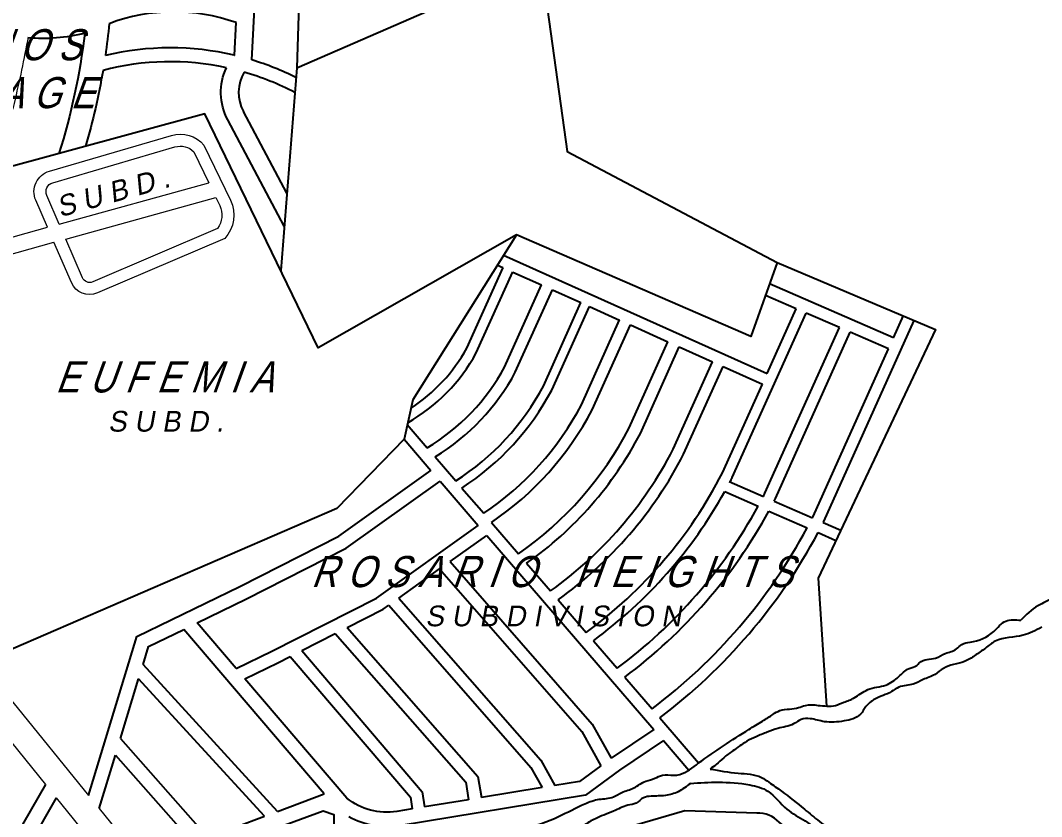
# Model space of a CAD drawing. Header units: inches. Extents: x -1369 to 1198, y -366 to 1398.
# Drawn here: x -530.52 to -503.94, y 955.62 to 976.37 of the extents above; entities that cross this region are included whole.
import ezdxf
from ezdxf.enums import TextEntityAlignment as Align

# ---------------------------------------------------------------- set-up
doc = ezdxf.new("R2010")
doc.units = ezdxf.units.IN
doc.header["$MEASUREMENT"] = 0
doc.layers.add('CREEK_RIVER', color=7, linetype='Continuous')
doc.layers.add('SUBLOTS', color=1, linetype='Continuous')
for name, color, linetype, lineweight in [('ROAD', 8, 'Continuous', 20), ('SUBDIVIDION', 8, 'Continuous', 25), ('VICINITY', 8, 'Continuous', 20)]:
    doc.layers.add(name, color=color, linetype=linetype, lineweight=lineweight)
doc.styles.add('LOT_NO', font='ARIALN.TTF', dxfattribs={"width": 1.5, "height": 1})
doc.styles.add('PX-0', font='leroy')

msp = doc.modelspace()

# ---------------------------------------------------------------- linework, layer by layer
at = {"layer": 'CREEK_RIVER', "color": 8}
for points, knots in [([(-484.5544, 962.4881), (-485.2446, 962.4443), (-486.4498, 962.368), (-487.7153, 961.8462), (-488.6831, 961.7536), (-489.1635, 962.2019), (-489.7596, 962.5409), (-490.3656, 962.617), (-490.9068, 962.7282), (-491.2014, 962.4498), (-491.4443, 962.262), (-491.6794, 962.0491), (-491.7962, 961.8332), (-492.1005, 961.6298), (-492.4548, 961.744), (-492.9788, 961.7015), (-493.3996, 961.9652), (-493.9609, 962.1289), (-494.3121, 962.3473), (-494.6623, 962.4872), (-494.935, 962.8043), (-495.5114, 962.8078), (-495.8772, 963.1985), (-496.387, 963.2778), (-496.7915, 963.2342), (-497.2965, 963.2762), (-497.6716, 963.0983), (-498.1946, 962.9808), (-498.6188, 962.777), (-499.5138, 962.491), (-500.4117, 962.2477), (-501.3799, 962.0638), (-501.8446, 961.8931), (-502.2325, 961.7674), (-502.6428, 961.6251), (-503.1013, 961.7264), (-503.3762, 961.4509), (-503.6687, 961.2902), (-504.086, 961.1188), (-504.3408, 960.8833), (-504.4764, 960.7398)], [0, 0, 0, 0, 0.006833418, 0.011932814, 0.013797514, 0.016007311, 0.018131024, 0.020558078, 0.022253262, 0.02310064, 0.024424232, 0.025382837, 0.026230047, 0.02684112, 0.028875334, 0.029553408, 0.032073274, 0.033521513, 0.035416513, 0.036174516, 0.037259667, 0.039403767, 0.041380299, 0.042244657, 0.044448393, 0.045465497, 0.047235219, 0.048469263, 0.050830163, 0.051902209, 0.057864062, 0.060125636, 0.061733712, 0.062805759, 0.064203585, 0.066075963, 0.066923341, 0.067911606, 0.069427612, 0.071377081, 0.071377081, 0.071377081, 0.071377081]), ([(-503.9303, 960.5569), (-504.0883, 960.4744), (-504.4669, 960.2765), (-505.0382, 960.3067), (-505.4037, 960.0052), (-505.6641, 959.8226), (-506.0107, 959.5954), (-506.4282, 959.5815), (-506.7187, 959.2935), (-507.0112, 959.2165), (-507.2978, 959.0336), (-507.6173, 959.0501), (-507.907, 958.8174), (-508.2384, 958.7351), (-508.5147, 958.5204), (-508.666, 958.203), (-509.1021, 958.1013), (-509.5505, 958.0589), (-509.9074, 958.1865), (-510.2047, 958.1833), (-510.4375, 957.9756), (-510.7661, 957.9502), (-511.085, 957.8183), (-511.3569, 957.7172), (-511.6666, 957.566), (-511.9346, 957.362), (-512.2118, 957.171), (-512.3884, 956.991), (-512.513, 956.9012), (-512.5668, 956.8638), (-512.567, 956.8637)], [0, 0, 0, 0, 0.001769478, 0.004240947, 0.005273021, 0.006396028, 0.007448603, 0.009368706, 0.010256517, 0.011396619, 0.012331311, 0.013598969, 0.014360223, 0.015937828, 0.01695738, 0.017753947, 0.019305702, 0.021004497, 0.022272155, 0.023058344, 0.023819604, 0.025245475, 0.026215996, 0.027270677, 0.028146508, 0.029649236, 0.030628323, 0.031506416, 0.032159145, 0.032161216, 0.032161216, 0.032161216, 0.032161216])]:
    msp.add_open_spline(points, degree=3, knots=knots, dxfattribs=at)
for points in [[(-512.8674, 957.0248), (-511.5563, 957.8968), (-511.2038, 958.1121), (-510.9295, 958.2883), (-510.7533, 958.3861), (-510.4986, 958.4253), (-510.2636, 958.4644), (-510.0873, 958.5231), (-509.7565, 958.5231), (-509.3038, 958.5231), (-509.0884, 958.6014), (-508.8141, 958.7189), (-508.4616, 958.9341), (-507.9915, 959.0516), (-507.6585, 959.2669), (-507.3843, 959.4822), (-507.1884, 959.5605), (-507.1101, 959.6388), (-506.6988, 959.7562), (-506.4441, 959.8736), (-506.1503, 959.9911), (-506.0132, 960.1085), (-505.7978, 960.1672), (-505.1822, 960.4458), (-504.8688, 960.7198), (-504.4764, 960.7398)], [(-526.9173, 953.913), (-526.3932, 954.0937), (-526.0798, 954.1133), (-525.4922, 954.2698), (-525.2963, 954.309), (-524.983, 954.3873), (-524.8263, 954.4656), (-524.2191, 954.72), (-523.9448, 954.8374), (-523.651, 954.9549), (-523.3181, 955.0332), (-523.0634, 955.0919), (-522.8284, 955.1506), (-522.515, 955.1506), (-522.182, 955.1506), (-521.9078, 955.1114), (-521.614, 955.0332), (-521.2223, 954.9744), (-520.7718, 954.9549), (-520.3017, 954.9549), (-520.145, 955.0527), (-519.4203, 954.9744), (-518.9306, 954.9744), (-518.578, 955.0332), (-518.2842, 955.2093), (-518.0883, 955.3072), (-517.7749, 955.3072), (-517.4224, 955.3267), (-516.5118, 955.6264), (-515.8263, 955.9591), (-515.4541, 956.0766), (-515.082, 956.1353), (-514.8665, 956.2527), (-514.5531, 956.3702), (-514.3964, 956.468), (-514.2397, 956.5463), (-514.0047, 956.6246), (-513.8088, 956.7029), (-513.515, 956.7029), (-513.3583, 956.7225), (-512.8674, 957.0248)], [(-512.567, 956.8637), (-511.8385, 956.7551), (-511.2301, 956.6446), (-511.0365, 956.5202), (-510.7047, 956.2853), (-510.1101, 955.8155), (-509.7229, 955.4977), (-509.2943, 955.18), (-508.7827, 954.876), (-508.4508, 954.6549), (-508.2572, 954.5305), (-507.8391, 954.3722)], [(-513.0797, 956.491), (-513.3975, 956.2723), (-513.7305, 956.1744), (-514.1026, 956.1549), (-514.2985, 956.1157), (-514.4944, 955.9787), (-514.7098, 955.92), (-515.082, 955.7634), (-515.3366, 955.6656), (-515.5521, 955.5677), (-515.7088, 955.4894), (-515.8655, 955.3915), (-516.218, 955.2937), (-516.316, 955.2545), (-516.5118, 955.1762), (-516.8448, 955.1567), (-516.9819, 955.0588), (-517.1386, 955.0197), (-517.3345, 955.0001), (-517.4912, 954.9414), (-518.0396, 954.7848), (-518.2551, 954.7065), (-518.4118, 954.6282), (-518.588, 954.6086), (-518.8818, 954.5891), (-519.1169, 954.5499), (-519.4499, 954.5303), (-519.6262, 954.5303), (-519.822, 954.5303), (-519.9591, 954.5303), (-520.1942, 954.5303), (-520.4292, 954.5108), (-520.6643, 954.5108), (-520.8601, 954.4912), (-521.0364, 954.4912), (-521.3106, 954.4912), (-521.4477, 954.4912), (-521.6436, 954.4912), (-521.8199, 954.5499), (-521.9766, 954.6478), (-522.0745, 954.6478), (-522.3487, 954.6869), (-522.8871, 954.7396), (-523.1026, 954.7004), (-523.416, 954.6026), (-523.6902, 954.5047), (-523.8077, 954.4068), (-523.9253, 954.3286), (-524.1211, 954.2503), (-524.3562, 954.172), (-524.5325, 954.1133), (-524.8263, 953.9958), (-525.0613, 953.898), (-525.2768, 953.8001), (-525.4922, 953.7805), (-525.786, 953.7218), (-525.9231, 953.6631), (-526.1386, 953.7022), (-526.2561, 953.6044), (-526.2169, 953.5065), (-526.0211, 953.4478), (-525.7077, 953.4478), (-525.2768, 953.4674), (-524.9634, 953.4869), (-524.7871, 953.4869), (-524.3953, 953.4478), (-524.1407, 953.4478), (-523.9448, 953.5261), (-523.5531, 953.4478), (-523.3181, 953.4282), (-522.9459, 953.4282), (-522.6325, 953.5261), (-522.2995, 953.6239), (-521.9861, 953.6631), (-521.6923, 953.6435), (-521.4965, 953.5848), (-521.281, 953.4869), (-520.9872, 953.3108), (-520.9089, 953.1738), (-520.7913, 952.9976), (-520.5563, 952.6649), (-520.3996, 952.5083), (-520.1646, 952.293), (-519.9295, 952.1169), (-519.6357, 951.9016), (-519.4398, 951.7841), (-519.244, 951.6667), (-518.9893, 951.3927), (-518.9502, 951.1187), (-518.7543, 950.9229), (-518.578, 950.8251), (-518.3626, 950.7272), (-518.1079, 950.6294), (-517.7945, 950.1792), (-517.677, 949.9639), (-517.5595, 949.7877), (-517.442, 949.6507), (-517.3832, 949.5137), (-517.2265, 949.3963), (-517.109, 949.3376), (-517.0502, 949.2789), (-517.2461, 949.3376), (-517.3636, 949.4159), (-517.5399, 949.4746), (-517.7749, 949.5724), (-517.9316, 949.6703), (-518.1275, 949.9247), (-518.2254, 950.1205), (-518.3626, 950.2966), (-518.4409, 950.4336), (-518.5976, 950.5706), (-518.8914, 950.7664), (-519.0481, 950.9034), (-519.3615, 951.2557), (-519.4203, 951.3927), (-519.4986, 951.4905), (-519.8316, 951.7058), (-520.2821, 951.882), (-520.5563, 951.9994), (-520.9284, 952.5083), (-521.0264, 952.6845), (-521.2418, 952.9389), (-521.3985, 953.1346), (-521.5944, 953.2716), (-521.7707, 953.2716), (-522.0253, 953.2716), (-522.2016, 953.2716), (-522.4171, 953.2521), (-522.7892, 953.2716), (-522.9459, 953.2716), (-523.1614, 953.2521), (-523.3572, 953.1933), (-523.5923, 953.1542), (-523.9448, 953.1346), (-524.1211, 953.0563), (-524.2582, 953.0368), (-524.3953, 953.0368), (-524.5716, 953.0563), (-524.7675, 953.0759), (-524.9438, 953.0759), (-525.0809, 953.0955), (-525.2572, 953.1151), (-525.3943, 953.1346), (-525.5314, 953.1542), (-525.7468, 953.1738), (-525.8252, 953.1738), (-526.0406, 953.1738), (-526.2093, 953.0374)], [(-513.0797, 956.491), (-512.3501, 956.5202), (-511.5343, 956.4511), (-511.0642, 956.2853), (-510.5664, 955.8155), (-510.0963, 955.5116), (-509.5985, 955.1523), (-509.1007, 954.7931), (-508.5753, 954.42), (-508.1466, 954.1298), (-507.9829, 953.9882)]]:
    msp.add_spline(points, degree=3, dxfattribs=at)
at = {"layer": 'ROAD', "color": 8}
for points in [[(-529.8197, 970.9771), (-530.1249, 971.6813, -0.452456), (-529.7681, 972.4376), (-526.5912, 973.3708, -0.3023165), (-525.7458, 973.1174), (-525.0526, 971.6813, -0.3099978), (-525.2047, 970.6845), (-528.5187, 969.2653, -0.4139065), (-529.195, 969.5356)], [(-529.5141, 971.0615), (-529.8368, 971.8062, -0.4533354), (-529.6806, 972.1361), (-526.501, 973.0701, -0.2842029), (-526.0098, 972.9421), (-525.6209, 972.1366)], [(-525.4342, 971.7497), (-525.3353, 971.5448, -0.2821802), (-525.3958, 970.9442), (-528.6422, 969.5539, -0.4145342), (-528.9067, 969.6599), (-529.3444, 970.6699)]]:
    msp.add_lwpolyline(points, format="xyb", dxfattribs=at)
for points in [[(-529.5141, 971.0615), (-525.6209, 972.1366)], [(-529.3444, 970.6699), (-525.4342, 971.7497)], [(-531.2746, 970.5753), (-529.8197, 970.9771)], [(-531.2365, 970.1473), (-529.65, 970.5855)], [(-529.195, 969.5356), (-529.65, 970.5855)], [(-532.7035, 961.0373), (-528.7474, 956.1766)], [(-533.1991, 960.579), (-529.8719, 956.4638)], [(-529.5889, 956.1138), (-524.0361, 949.2458)], [(-528.4698, 955.8333), (-522.4461, 948.383)]]:
    msp.add_lwpolyline(points, dxfattribs=at)
at = {"layer": 'SUBDIVIDION', "color": 8}
for p, q in [((-524.4968, 975.336), (-524.2628, 979.9601)), ((-523.5875, 971.8628), (-524.7184, 973.994)), ((-517.9451, 970.2463), (-511.0842, 967.1638)), ((-518.1053, 969.9907), (-517.9596, 969.9252)), ((-517.7062, 969.8114), (-516.9568, 969.4747)), ((-516.6729, 969.3471), (-515.9309, 969.0138)), ((-507.7926, 968.0983), (-511.0196, 969.5032)), ((-510.3242, 968.8545), (-511.1267, 969.2039)), ((-515.7101, 968.9145), (-514.9239, 968.5614)), ((-509.1982, 968.3643), (-510.065, 968.7417)), ((-514.6424, 968.4348), (-513.6644, 967.9955)), ((-507.9227, 967.809), (-508.919, 968.2427)), ((-513.3697, 967.863), (-512.5034, 967.4738)), ((-512.2289, 967.3505), (-511.2066, 966.8912)), ((-520.45, 965.8362), (-519.9302, 965.2322)), ((-520.5363, 965.4541), (-519.8354, 964.6396)), ((-519.7245, 964.9931), (-519.1879, 964.3696)), ((-519.5963, 964.3616), (-518.6028, 963.2072)), ((-512.0693, 964.3579), (-511.1795, 963.9677)), ((-519.0284, 964.1843), (-518.4617, 963.5258)), ((-512.1869, 964.0896), (-511.3175, 963.7083)), ((-510.9001, 963.8452), (-509.9031, 963.4081)), ((-511.0377, 963.5856), (-510.0392, 963.1478)), ((-518.259, 963.2902), (-517.5555, 962.4727)), ((-509.6201, 963.284), (-509.1667, 963.0852)), ((-509.7558, 963.0236), (-509.2917, 962.8201)), ((-518.382, 962.9506), (-514.0285, 957.8915)), ((-517.3437, 962.2265), (-516.7215, 961.5035)), ((-516.5244, 961.2745), (-515.791, 960.4222)), ((-515.6061, 960.2073), (-514.9878, 959.4888)), ((-523.8301, 955.7612), (-527.3314, 959.5908)), ((-514.7887, 959.2574), (-514.0784, 958.432)), ((-524.1727, 955.6333), (-527.4458, 959.2132)), ((-513.8767, 958.1976), (-512.8674, 957.0248)), ((-513.781, 957.6039), (-513.1172, 956.8325))]:
    msp.add_line(p, q, dxfattribs=at)
for points in [[(-524.9093, 976.3089, 0.1781416), (-528.2111, 976.281, 0.1715213)], [(-528.2111, 976.281, -0.0119645), (-528.3118, 975.4536, -0.0119645)], [(-524.9559, 975.4592, -0.0009713), (-524.9521, 975.4637), (-524.9093, 976.3089)], [(-528.8503, 976.0311, -0.0860307), (-530.3273, 975.913)], [(-528.8503, 976.0311, -0.0477972), (-529.5227, 972.8957)], [(-528.3731, 975.0652, -0.0291814), (-528.8283, 973.0852)], [(-523.6552, 971.0064), (-525.1258, 973.7778, -0.2351638), (-525.1609, 975.134, -0.2351638)], [(-520.3532, 966.2646, 0.1216899), (-518.9027, 967.8271), (-517.959, 969.9265)], [(-520.4387, 965.8863, 0.1373487), (-518.6541, 967.7028), (-517.7057, 969.8126)], [(-519.9302, 965.2322, 0.1336491), (-517.9178, 967.3367), (-516.9563, 969.4757)], [(-519.7245, 964.9931, 0.1318639), (-517.6387, 967.1987), (-516.6725, 969.3482)], [(-519.1879, 964.3696, 0.1280495), (-516.9085, 966.839), (-515.9305, 969.0146)], [(-519.0284, 964.1843, 0.1271032), (-516.691, 966.7323), (-515.7097, 968.9154)], [(-518.4617, 963.5258, 0.1242554), (-515.9165, 966.3534), (-514.9236, 968.5621)], [(-512.0473, 964.3482, 0.0024779), (-511.9919, 964.455), (-510.065, 968.7417)], [(-509.6201, 963.284, 0.0005419), (-509.6056, 963.3125), (-507.2513, 968.5499)], [(-518.259, 963.2902, 0.1233969), (-515.6389, 966.218), (-514.6421, 968.4355)], [(-511.1795, 963.9677, 0.0016817), (-511.1393, 964.046), (-509.1982, 968.3643)], [(-510.9001, 963.8452, 0.0014528), (-510.8646, 963.9144), (-508.919, 968.2427)], [(-517.5555, 962.4727, 0.1209071), (-514.6742, 965.7491), (-513.6642, 967.9959)], [(-517.3437, 962.2265, 0.1202783), (-514.3833, 965.6081), (-513.3695, 967.8634)], [(-509.9031, 963.4081, 0.0007258), (-509.8841, 963.4455), (-507.9227, 967.809)], [(-516.7215, 961.5035, 0.1186789), (-513.528, 965.1945), (-512.5033, 967.4741)], [(-516.5244, 961.2745, 0.1182376), (-513.2568, 965.0637), (-512.2288, 967.3507)], [(-515.791, 960.4222, 0.1168136), (-512.2468, 964.5774), (-511.2067, 966.8913)], [(-515.6061, 960.2073, 0.107857), (-512.1869, 964.0896)], [(-514.9878, 959.4888, 0.108174), (-511.3175, 963.7083)], [(-514.7887, 959.2574, 0.1082665), (-511.0377, 963.5856)], [(-514.0784, 958.432, 0.1085645), (-510.0392, 963.1478)], [(-513.8767, 958.1976, 0.1086411), (-509.7558, 963.0236)], [(-520.3205, 955.8237), (-520.7204, 955.758, -0.2148287), (-522.0232, 956.1052), (-524.6777, 959.2158)], [(-513.781, 957.6039), (-514.9233, 956.8384), (-515.8146, 956.1821), (-520.6593, 955.3863, -0.1697748), (-521.9714, 955.6163, -0.1697748)], [(-509.223, 954.2323), (-510.7672, 955.4784, 0.218483), (-511.3509, 955.7106), (-513.2233, 955.7777), (-519.7679, 953.8621), (-520.4718, 954.1165)]]:
    msp.add_lwpolyline(points, format="xyb", dxfattribs=at)
for points in [[(-511.0842, 967.1638), (-510.3242, 968.8545)], [(-507.7926, 968.0983), (-507.5328, 968.6764)], [(-528.7474, 956.1766), (-527.4943, 960.3127), (-524.8131, 961.6179), (-522.2347, 962.9276), (-519.8354, 964.6396)], [(-525.9208, 960.6725), (-524.6505, 961.2909), (-522.0449, 962.6145), (-519.5963, 964.3616)], [(-524.9037, 959.4807), (-523.9751, 959.9328), (-521.2565, 961.3137), (-518.6028, 963.2072)], [(-519.3381, 962.2684), (-518.382, 962.9506)], [(-519.3381, 962.2684), (-515.6367, 958.0362), (-515.1399, 957.1467)], [(-520.67, 961.3181), (-519.6092, 962.0749)], [(-519.6092, 962.0749), (-515.9091, 957.8442), (-515.4089, 956.9486)], [(-522.0188, 960.5484), (-521.0813, 961.0246), (-520.9323, 961.1309)], [(-520.9323, 961.1309), (-517.2384, 956.9073), (-516.9431, 956.3785)], [(-520.67, 961.3181), (-516.9748, 957.0931), (-516.6066, 956.4338)], [(-524.9037, 959.4807), (-525.9208, 960.6725)], [(-527.3314, 959.5908), (-527.191, 960.0542), (-526.2706, 960.5022)], [(-522.6128, 956.2158), (-526.2706, 960.5022)], [(-523.2, 959.9484), (-522.33, 960.3903)], [(-522.33, 960.3903), (-518.9294, 956.5189), (-518.8548, 956.0645)], [(-522.0188, 960.5484), (-518.6115, 956.6693), (-518.5211, 956.1193)], [(-524.6777, 959.2158), (-523.8249, 959.6309), (-523.4991, 959.7964)], [(-523.4991, 959.7964), (-520.3703, 956.1268), (-520.3205, 955.8237)], [(-523.2, 959.9484), (-520.0631, 956.2693), (-519.9986, 955.8766)], [(-527.9157, 957.6623), (-527.4458, 959.2132)], [(-527.9157, 957.6623), (-525.6442, 955.0838), (-524.1727, 955.6333)], [(-514.0285, 957.8915), (-515.1399, 957.1467)], [(-528.4698, 955.8333), (-528.0485, 957.2239)], [(-528.0485, 957.2239), (-525.76, 954.6262), (-522.6406, 955.774), (-522.3621, 955.6812), (-522.3524, 955.1516)], [(-515.4089, 956.9486), (-515.9651, 956.5391), (-516.6066, 956.4338)], [(-529.8719, 956.4638), (-530.6357, 955.131)], [(-516.9431, 956.3785), (-518.5211, 956.1193)], [(-529.5889, 956.1138), (-532.3789, 951.2454), (-533.6442, 950.1178), (-538.3116, 954.6961)], [(-523.8301, 955.7612), (-522.6128, 956.2158)], [(-518.8548, 956.0645), (-519.9986, 955.8766)]]:
    msp.add_lwpolyline(points, dxfattribs=at)
for centre, radius, start, end in [((-526.6219, 968.3322), 7.3191, 76.84213, 103.34919), ((-526.6219, 968.3322), 6.9569, 77.87707, 104.57853), ((-526.6219, 968.3322), 7.3191, 63.43782, 73.12043), ((-523.7813, 974.4912), 1.0608, 150.17154, 207.95161), ((-526.6219, 968.3322), 6.9569, 62.22488, 73.97625)]:
    msp.add_arc(centre, radius, start, end, dxfattribs=at)
at = {"layer": 'SUBLOTS', "color": 8}
for points in [[(-527.9444, 983.4106), (-523.2014, 978.9654), (-523.3294, 975.1278), (-523.7467, 969.8493)], [(-523.3294, 975.1278), (-516.9714, 977.8994), (-516.2886, 972.9532), (-510.819, 970.0633), (-511.5095, 968.1349), (-517.6115, 970.7786), (-522.7747, 967.8364), (-525.719, 973.9339), (-531.1767, 972.4442)], [(-517.6115, 970.7786), (-520.3036, 966.4842), (-520.5363, 965.4541), (-522.2835, 963.6522), (-531.5497, 959.6426)], [(-510.819, 970.0633), (-506.6994, 968.3158), (-509.7565, 961.8347), (-509.5406, 958.5037)]]:
    msp.add_lwpolyline(points, dxfattribs=at)
at = {"layer": 'VICINITY', "color": 1}
msp.add_lwpolyline([(-530.3273, 975.913, -0.001019), (-530.3413, 975.8378, -0.0120924), (-530.7136, 974.0931, 0.1111728), (-531.2746, 970.5753, 0.1111728)], format="xyb", dxfattribs=at)

# ---------------------------------------------------------------- texts
at = {"layer": 'SUBDIVIDION', "color": 8}
for s, height, style, oblique, p in [('E S P I N O S', 0.81, 'LOT_NO', 20, (-531.7788, 975.085)), ('V I L L A G E', 0.81, 'LOT_NO', 20, (-531.3132, 973.8367)), ('E U F E M I A', 0.81, 'LOT_NO', 20, (-526.7846, 966.4304)), ('S U B D .', 0.54, 'PX-0', 10, (-526.738, 965.4906)), ('R O S A R I O    H E I G H T S', 0.81, 'LOT_NO', 20, (-516.6981, 961.3594)), ('S U B D I V I S I O N', 0.54, 'PX-0', 10, (-516.6515, 960.4197))]:
    msp.add_text(s, height=height, dxfattribs=dict(at, style=style, oblique=oblique)).set_placement(p, align=Align.BOTTOM_CENTER)
at = {"layer": 'SUBDIVIDION', "color": 8, "style": 'PX-0', "oblique": 10}
msp.add_text('S U B D .', height=0.54, rotation=15.43752, dxfattribs=at).set_placement((-527.9987, 971.4811), align=Align.BOTTOM_CENTER)

doc.saveas('drawing.dxf')
